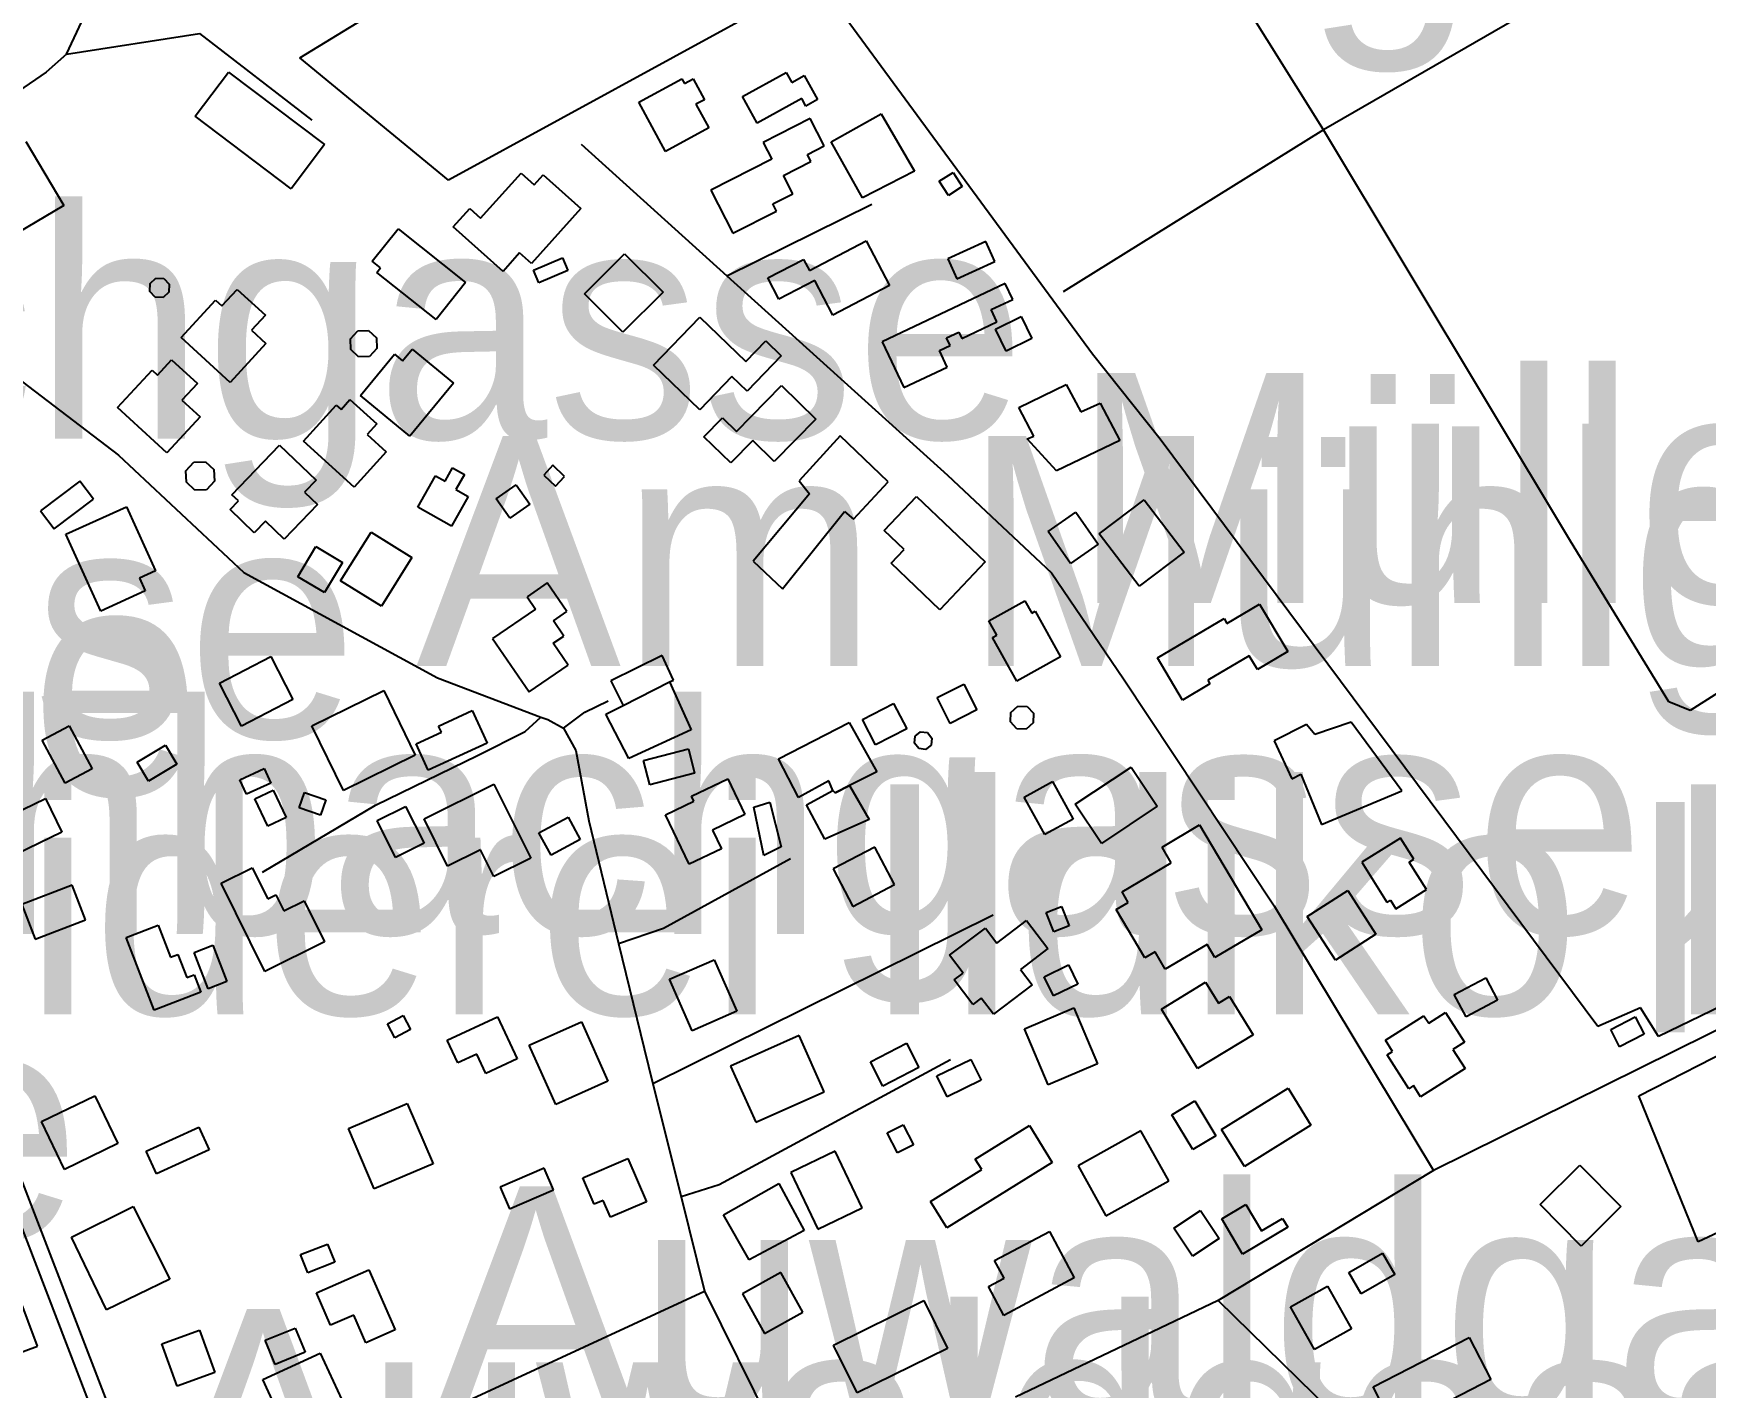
# Model space of a CAD drawing. Extents: x -3657 to 4700, y -7332 to 8131.
# Drawn here: x 1614.1 to 1929.6, y 3339.5 to 3594.9 of the extents above; entities that cross this region are included whole.
import ezdxf

# ---------------------------------------------------------------- set-up
doc = ezdxf.new("R2010")
doc.units = 0
for name, color, linetype in [('OSM_BUILDING_APARTMENTS', 9, 'CONTINUOUS'), ('OSM_BUILDING_BUNGALOW', 9, 'CONTINUOUS'), ('OSM_BUILDING_DETACHED', 9, 'CONTINUOUS'), ('OSM_BUILDING_GARAGE', 9, 'CONTINUOUS'), ('OSM_BUILDING_HOUSE', 9, 'CONTINUOUS'), ('OSM_BUILDING_RESIDENTIAL', 9, 'CONTINUOUS'), ('OSM_BUILDING_SERVICE', 9, 'CONTINUOUS'), ('OSM_BUILDING_YES', 9, 'CONTINUOUS'), ('OSM_HIGHWAY_CYCLEWAY', 8, 'CONTINUOUS'), ('OSM_HIGHWAY_RESIDENTIAL', 8, 'CONTINUOUS'), ('OSM_HIGHWAY_SERVICE', 8, 'CONTINUOUS'), ('OSM_HIGHWAY_TRACK', 8, 'CONTINUOUS'), ('OSM_LABELS', 8, 'CONTINUOUS'), ('OSM_LANDUSE_CONSTRUCTION', 3, 'CONTINUOUS'), ('OSM_LANDUSE_FARMLAND', 3, 'CONTINUOUS'), ('OSM_LEISURE_GARDEN', 3, 'CONTINUOUS'), ('OSM_LEISURE_SWIMMING_POOL', 3, 'CONTINUOUS')]:
    doc.layers.add(name, color=color, linetype=linetype)

msp = doc.modelspace()

# ---------------------------------------------------------------- linework, layer by layer
at = {"layer": 'OSM_BUILDING_APARTMENTS'}
for p, q in [((1725.30819, 3468.119057), (1734.090996, 3472.555735)), ((1734.090996, 3472.555735), (1738.186605, 3463.537826)), ((1722.084794, 3466.495611), (1725.30819, 3468.119057)), ((1726.392768, 3458.144872), (1722.084794, 3466.495611)), ((1738.186605, 3463.537826), (1726.392768, 3458.144872))]:
    msp.add_line(p, q, dxfattribs=at)
at = {"layer": 'OSM_BUILDING_BUNGALOW'}
for p, q in [((1621.24938, 3367.810114), (1632.868775, 3373.614489)), ((1632.868775, 3373.614489), (1639.816142, 3359.926394)), ((1627.885784, 3354.122018), (1621.24938, 3367.810114)), ((1639.816142, 3359.926394), (1627.885784, 3354.122018))]:
    msp.add_line(p, q, dxfattribs=at)
at = {"layer": 'OSM_BUILDING_DETACHED'}
for p, q in [((1698.451612, 3560.043903), (1706.104334, 3568.572554)), ((1706.104334, 3568.572554), (1708.561699, 3566.370894)), ((1708.561699, 3566.370894), (1710.237865, 3568.238969)), ((1710.237865, 3568.238969), (1717.374843, 3561.845261)), ((1693.286594, 3558.420457), (1696.396223, 3561.878619)), ((1696.396223, 3561.878619), (1698.451612, 3560.043903)), ((1717.374843, 3561.845261), (1708.061125, 3551.470774)), ((1702.668573, 3550.003001), (1693.286594, 3558.420457)), ((1705.800955, 3553.494522), (1702.668573, 3550.003001)), ((1708.061125, 3551.470774), (1705.800955, 3553.494522)), ((1718.034692, 3545.755355), (1725.611569, 3553.327729)), ((1725.611569, 3553.327729), (1732.854729, 3546.100059)), ((1732.854729, 3546.100059), (1725.270268, 3538.516565)), ((1797.421249, 3547.701266), (1774.182459, 3536.737446)), ((1798.824374, 3544.732362), (1797.421249, 3547.701266)), ((1725.270268, 3538.516565), (1718.034692, 3545.755355)), ((1794.751518, 3542.819809), (1798.824374, 3544.732362)), ((1795.85885, 3540.473596), (1794.751518, 3542.819809)), ((1731.08755, 3532.300769), (1739.832434, 3541.352036)), ((1739.832434, 3541.352036), (1748.486304, 3533.012416)), ((1789.222446, 3537.337899), (1795.85885, 3540.473596)), ((1748.486304, 3533.012416), (1752.233028, 3536.893119)), ((1752.233028, 3536.893119), (1755.137877, 3534.091007)), ((1774.182459, 3536.737446), (1778.278068, 3528.086481)), ((1786.340351, 3537.471333), (1788.646027, 3538.561043)), ((1787.030537, 3536.014679), (1786.340351, 3537.471333)), ((1788.646027, 3538.561043), (1789.222446, 3537.337899)), ((1755.137877, 3534.091007), (1748.713838, 3527.441551)), ((1785.01307, 3535.058403), (1787.030537, 3536.014679)), ((1786.484455, 3531.956065), (1785.01307, 3535.058403)), ((1739.779342, 3523.916671), (1731.08755, 3532.300769)), ((1745.846911, 3530.210304), (1739.779342, 3523.916671)), ((1748.713838, 3527.441551), (1745.846911, 3530.210304)), ((1778.278068, 3528.086481), (1786.484455, 3531.956065)), ((1746.719125, 3519.802459), (1755.183383, 3528.464544)), ((1755.183383, 3528.464544), (1761.675682, 3522.137553)), ((1740.575711, 3518.823944), (1744.056979, 3522.393301)), ((1744.056979, 3522.393301), (1746.719125, 3519.802459)), ((1761.675682, 3522.137553), (1753.856103, 3514.131518)), ((1745.642131, 3513.886889), (1740.575711, 3518.823944)), ((1749.775662, 3518.112296), (1745.642131, 3513.886889)), ((1753.856103, 3514.131518), (1749.775662, 3518.112296)), ((1766.302204, 3519.001856), (1758.550884, 3510.495444)), ((1775.327713, 3510.328651), (1766.302204, 3519.001856)), ((1758.550884, 3510.495444), (1760.51526, 3508.026916)), ((1768.774738, 3503.256654), (1775.327713, 3510.328651)), ((1760.51526, 3508.026916), (1749.866676, 3495.339575)), ((1774.599604, 3501.14395), (1780.697511, 3507.537659)), ((1780.697511, 3507.537659), (1793.659356, 3495.195022)), ((1815.146135, 3500.476781), (1823.617978, 3506.937206)), ((1823.617978, 3506.937206), (1831.156933, 3497.063097)), ((1755.403333, 3490.146772), (1767.068234, 3504.702188)), ((1767.068234, 3504.702188), (1768.774738, 3503.256654)), ((1778.369082, 3497.552354), (1774.599604, 3501.14395)), ((1822.692674, 3490.602671), (1815.146135, 3500.476781)), ((1775.888963, 3494.950393), (1778.369082, 3497.552354)), ((1831.156933, 3497.063097), (1822.692674, 3490.602671)), ((1749.866676, 3495.339575), (1755.403333, 3490.146772)), ((1785.08133, 3486.199352), (1775.888963, 3494.950393)), ((1793.659356, 3495.195022), (1785.08133, 3486.199352)), ((1794.341957, 3484.086649), (1801.114881, 3487.856157)), ((1801.114881, 3487.856157), (1802.411824, 3485.532183)), ((1839.234384, 3483.597391), (1845.423305, 3487.255704)), ((1845.423305, 3487.255704), (1850.709674, 3478.293393)), ((1795.843681, 3481.395731), (1794.341957, 3484.086649)), ((1802.411824, 3485.532183), (1803.079257, 3485.899126)), ((1803.079257, 3485.899126), (1807.865052, 3477.325997)), ((1826.128435, 3477.114727), (1838.695887, 3484.520309)), ((1838.695887, 3484.520309), (1839.234384, 3483.597391)), ((1795.032143, 3480.939832), (1795.843681, 3481.395731)), ((1799.620743, 3472.722527), (1795.032143, 3480.939832)), ((1807.865052, 3477.325997), (1799.620743, 3472.722527)), ((1830.84597, 3469.130931), (1826.128435, 3477.114727)), ((1843.451345, 3477.515028), (1835.616596, 3472.900439)), ((1844.99099, 3474.913067), (1843.451345, 3477.515028)), ((1850.709674, 3478.293393), (1844.99099, 3474.913067)), ((1836.041326, 3472.188791), (1830.84597, 3469.130931)), ((1835.616596, 3472.900439), (1836.041326, 3472.188791)), ((1810.63338, 3449.482787), (1821.153028, 3456.510307)), ((1821.153028, 3456.510307), (1826.098097, 3449.104725)), ((1815.570865, 3442.088325), (1810.63338, 3449.482787)), ((1826.098097, 3449.104725), (1815.570865, 3442.088325)), ((1854.410891, 3428.311273), (1862.048444, 3433.248328)), ((1862.048444, 3433.248328), (1867.372736, 3425.008784)), ((1859.735183, 3420.071729), (1854.410891, 3428.311273)), ((1867.372736, 3425.008784), (1859.735183, 3420.071729)), ((1826.886881, 3410.809192), (1835.229789, 3415.913039)), ((1835.229789, 3415.913039), (1837.656816, 3411.9545)), ((1833.720481, 3399.645221), (1826.886881, 3410.809192)), ((1837.656816, 3411.9545), (1839.750128, 3413.244361)), ((1839.750128, 3413.244361), (1844.171869, 3406.02781)), ((1869.177838, 3404.960339), (1876.428583, 3409.574928)), ((1876.428583, 3409.574928), (1877.315965, 3408.173872)), ((1877.315965, 3408.173872), (1880.48627, 3410.19762)), ((1880.48627, 3410.19762), (1884.050966, 3404.615635)), ((1844.171869, 3406.02781), (1833.720481, 3399.645221)), ((1870.512703, 3402.869874), (1869.177838, 3404.960339)), ((1884.050966, 3404.615635), (1881.889395, 3403.236817)), ((1869.473632, 3402.213824), (1870.512703, 3402.869874)), ((1873.546487, 3395.831235), (1869.473632, 3402.213824)), ((1881.889395, 3403.236817), (1884.179902, 3399.656341)), ((1884.179902, 3399.656341), (1875.791488, 3394.318984)), ((1838.218066, 3388.114307), (1850.77035, 3395.931311)), ((1850.77035, 3395.931311), (1855.108662, 3388.970508)), ((1874.456623, 3396.409449), (1873.546487, 3395.831235)), ((1875.791488, 3394.318984), (1874.456623, 3396.409449)), ((1855.108662, 3388.970508), (1842.556378, 3381.153505)), ((1842.556378, 3381.153505), (1838.218066, 3388.114307)), ((1898.317338, 3373.981432), (1905.83354, 3381.431492)), ((1905.83354, 3381.431492), (1913.592443, 3373.60337)), ((1744.261759, 3372.035521), (1754.728316, 3377.951091)), ((1754.728316, 3377.951091), (1759.468604, 3369.066617)), ((1906.083827, 3366.153309), (1898.317338, 3373.981432)), ((1913.592443, 3373.60337), (1906.083827, 3366.153309)), ((1749.100645, 3363.540229), (1744.261759, 3372.035521)), ((1759.468604, 3369.066617), (1749.100645, 3363.540229)), ((1795.418951, 3363.406795), (1805.756572, 3368.922063)), ((1805.756572, 3368.922063), (1810.443769, 3360.148783)), ((1797.201299, 3360.070947), (1795.418951, 3363.406795)), ((1794.258528, 3358.491979), (1797.201299, 3360.070947)), ((1810.443769, 3360.148783), (1797.163377, 3353.065667)), ((1797.163377, 3353.065667), (1794.258528, 3358.491979)), ((1851.270924, 3354.677993), (1858.225876, 3358.580935)), ((1858.225876, 3358.580935), (1862.753799, 3350.508183)), ((1765.035599, 3347.472562), (1782.093052, 3355.867779)), ((1782.093052, 3355.867779), (1786.529962, 3346.84987)), ((1855.798848, 3346.616361), (1851.270924, 3354.677993)), ((1862.753799, 3350.508183), (1855.798848, 3346.616361)), ((1769.472509, 3338.465773), (1765.035599, 3347.472562)), ((1866.811486, 3339.588841), (1884.968686, 3348.906976)), ((1884.968686, 3348.906976), (1889.049127, 3340.967659)), ((1786.529962, 3346.84987), (1769.472509, 3338.465773)), ((1889.049127, 3340.967659), (1870.891926, 3331.649524)), ((1870.891926, 3331.649524), (1866.811486, 3339.588841))]:
    msp.add_line(p, q, dxfattribs=at)
at = {"layer": 'OSM_BUILDING_GARAGE'}
for p, q in [((1805.4987, 3500.921561), (1810.739563, 3504.579874)), ((1810.739563, 3504.579874), (1814.956523, 3498.53087)), ((1809.715661, 3494.883676), (1805.4987, 3500.921561)), ((1814.956523, 3498.53087), (1809.715661, 3494.883676)), ((1732.695455, 3477.548387), (1723.002514, 3472.778125)), ((1734.864611, 3472.922678), (1732.695455, 3477.548387)), ((1723.002514, 3472.778125), (1725.30819, 3468.119057)), ((1725.30819, 3468.119057), (1734.090996, 3472.555735)), ((1734.090996, 3472.555735), (1734.864611, 3472.922678)), ((1759.95401, 3449.404951), (1764.921832, 3452.118107)), ((1764.921832, 3452.118107), (1765.323808, 3451.651089)), ((1765.323808, 3451.651089), (1768.039045, 3453.007667)), ((1768.039045, 3453.007667), (1771.725094, 3446.591719)), ((1750.010781, 3448.949052), (1752.98389, 3449.87197)), ((1751.853805, 3439.842187), (1750.010781, 3448.949052)), ((1752.98389, 3449.87197), (1755.130292, 3441.476753)), ((1763.359433, 3442.877809), (1759.95401, 3449.404951)), ((1771.725094, 3446.591719), (1763.359433, 3442.877809)), ((1755.130292, 3441.476753), (1751.853805, 3439.842187)), ((1635.356478, 3384.055693), (1645.276954, 3388.559087)), ((1645.276954, 3388.559087), (1647.210991, 3384.289202)), ((1637.290516, 3379.796927), (1635.356478, 3384.055693)), ((1647.210991, 3384.289202), (1637.290516, 3379.796927)), ((1638.28408, 3347.683832), (1645.398305, 3350.274674)), ((1641.17376, 3339.733395), (1638.28408, 3347.683832)), ((1645.398305, 3350.274674), (1648.295569, 3342.324237)), ((1648.295569, 3342.324237), (1641.17376, 3339.733395))]:
    msp.add_line(p, q, dxfattribs=at)
at = {"layer": 'OSM_BUILDING_HOUSE'}
for p, q in [((1760.644196, 3578.835846), (1751.755207, 3574.321332)), ((1763.260835, 3573.69864), (1760.644196, 3578.835846)), ((1764.603284, 3574.443646), (1774.03077, 3579.736525)), ((1774.03077, 3579.736525), (1780.295535, 3568.939497)), ((1612.618263, 3574.499243), (1619.777995, 3562.467952)), ((1770.51158, 3563.880128), (1764.603284, 3574.443646)), ((1751.755207, 3574.321332), (1753.355528, 3571.174515)), ((1760.098114, 3572.086314), (1763.260835, 3573.69864)), ((1760.773131, 3570.763094), (1760.098114, 3572.086314)), ((1753.355528, 3571.174515), (1741.880238, 3565.336782)), ((1755.592944, 3568.127774), (1760.773131, 3570.763094)), ((1757.367708, 3564.647373), (1755.592944, 3568.127774)), ((1780.295535, 3568.939497), (1770.51158, 3563.880128)), ((1741.880238, 3565.336782), (1746.01377, 3557.197313)), ((1619.777995, 3562.467952), (1610.980019, 3557.241791)), ((1753.598231, 3562.73482), (1757.367708, 3564.647373)), ((1754.273248, 3561.400481), (1753.598231, 3562.73482)), ((1746.01377, 3557.197313), (1754.273248, 3561.400481)), ((1854.281956, 3464.538581), (1848.16888, 3461.436242)), ((1855.829186, 3462.626028), (1854.281956, 3464.538581)), ((1862.685539, 3464.98336), (1855.829186, 3462.626028)), ((1872.24196, 3451.995793), (1862.685539, 3464.98336)), ((1848.16888, 3461.436242), (1851.483289, 3454.297528)), ((1851.483289, 3454.297528), (1853.189793, 3455.164848)), ((1853.189793, 3455.164848), (1857.118544, 3445.657682)), ((1857.118544, 3445.657682), (1872.24196, 3451.995793)), ((1615.62171, 3389.626558), (1625.68629, 3394.463538)), ((1625.68629, 3394.463538), (1630.024602, 3385.467868)), ((1619.960022, 3380.619769), (1615.62171, 3389.626558)), ((1630.024602, 3385.467868), (1619.960022, 3380.619769)), ((1717.70856, 3378.996323), (1726.203157, 3382.665756)), ((1726.203157, 3382.665756), (1729.729931, 3374.515168)), ((1719.854962, 3374.048149), (1717.70856, 3378.996323)), ((1721.546297, 3374.770916), (1719.854962, 3374.048149)), ((1722.926669, 3371.579622), (1721.546297, 3374.770916)), ((1729.729931, 3374.515168), (1722.926669, 3371.579622)), ((1614.817757, 3347.250172), (1611.32132, 3356.72398)), ((1604.457383, 3343.436186), (1614.817757, 3347.250172))]:
    msp.add_line(p, q, dxfattribs=at)
at = {"layer": 'OSM_BUILDING_RESIDENTIAL'}
for p, q in [((1799.999966, 3524.305854), (1808.942046, 3528.686934)), ((1808.942046, 3528.686934), (1811.710374, 3523.494131)), ((1802.821385, 3518.946258), (1799.999966, 3524.305854)), ((1811.710374, 3523.494131), (1815.343331, 3525.173174)), ((1815.343331, 3525.173174), (1819.029379, 3518.123416)), ((1801.569949, 3518.401403), (1802.821385, 3518.946258)), ((1807.099021, 3512.385757), (1801.569949, 3518.401403)), ((1819.029379, 3518.123416), (1807.099021, 3512.385757))]:
    msp.add_line(p, q, dxfattribs=at)
at = {"layer": 'OSM_BUILDING_SERVICE'}
for p, q in [((1911.650821, 3407.017445), (1916.262174, 3409.385897)), ((1916.262174, 3409.385897), (1917.93834, 3406.116766)), ((1913.326987, 3403.748314), (1911.650821, 3407.017445)), ((1917.93834, 3406.116766), (1913.326987, 3403.748314))]:
    msp.add_line(p, q, dxfattribs=at)
at = {"layer": 'OSM_BUILDING_YES'}
for p, q in [((1644.55643, 3579.291745), (1650.851533, 3587.620245)), ((1650.851533, 3587.620245), (1669.001149, 3573.932149)), ((1747.841625, 3582.983416), (1756.093519, 3587.531289)), ((1756.093519, 3587.531289), (1757.140174, 3585.629856)), ((1728.304052, 3581.960423), (1736.404257, 3586.352623)), ((1736.404257, 3586.352623), (1736.897247, 3585.440824)), ((1736.897247, 3585.440824), (1738.527906, 3586.319264)), ((1738.527906, 3586.319264), (1740.651555, 3582.405203)), ((1757.140174, 3585.629856), (1759.514111, 3586.941956)), ((1759.514111, 3586.941956), (1762.016983, 3582.416322)), ((1733.355304, 3572.653408), (1728.304052, 3581.960423)), ((1740.651555, 3582.405203), (1739.058819, 3581.537882)), ((1739.058819, 3581.537882), (1741.485846, 3577.067846)), ((1750.617538, 3577.957406), (1747.841625, 3582.983416)), ((1759.043874, 3582.605354), (1750.617538, 3577.957406)), ((1759.809905, 3581.204298), (1759.043874, 3582.605354)), ((1762.016983, 3582.416322), (1759.809905, 3581.204298)), ((1662.71363, 3565.603649), (1644.55643, 3579.291745)), ((1741.485846, 3577.067846), (1733.355304, 3572.653408)), ((1669.001149, 3573.932149), (1662.71363, 3565.603649)), ((1784.982732, 3567.015825), (1787.591787, 3568.694868)), ((1787.591787, 3568.694868), (1789.31346, 3566.03731)), ((1786.704405, 3564.347147), (1784.982732, 3567.015825)), ((1789.31346, 3566.03731), (1786.704405, 3564.347147)), ((1678.003905, 3551.926673), (1682.865544, 3558.031275)), ((1682.865544, 3558.031275), (1695.607439, 3547.901417)), ((1760.469753, 3550.192033), (1771.194181, 3555.785137)), ((1771.194181, 3555.785137), (1775.608338, 3547.323203)), ((1793.780707, 3555.640584), (1786.567885, 3552.404812)), ((1795.479627, 3551.871076), (1793.780707, 3555.640584)), ((1752.62742, 3548.768737), (1759.385175, 3552.282497)), ((1759.385175, 3552.282497), (1760.469753, 3550.192033)), ((1786.567885, 3552.404812), (1788.266804, 3548.635304)), ((1679.566304, 3550.68129), (1678.003905, 3551.926673)), ((1678.860949, 3549.791731), (1679.566304, 3550.68129)), ((1690.040445, 3540.907256), (1678.860949, 3549.791731)), ((1788.266804, 3548.635304), (1795.479627, 3551.871076)), ((1649.630435, 3543.486978), (1652.51253, 3546.622675)), ((1652.51253, 3546.622675), (1657.836822, 3541.741218)), ((1695.607439, 3547.901417), (1690.040445, 3540.907256)), ((1754.728316, 3544.754601), (1752.62742, 3548.768737)), ((1761.470902, 3548.26836), (1754.728316, 3544.754601)), ((1764.883909, 3541.730099), (1761.470902, 3548.26836)), ((1775.608338, 3547.323203), (1764.883909, 3541.730099)), ((1641.932206, 3537.53805), (1648.416921, 3544.598928)), ((1648.416921, 3544.598928), (1649.630435, 3543.486978)), ((1657.836822, 3541.741218), (1655.227767, 3538.905747)), ((1795.555471, 3539.139257), (1800.409527, 3541.518828)), ((1800.409527, 3541.518828), (1802.457331, 3537.349018)), ((1651.185249, 3529.042757), (1641.932206, 3537.53805)), ((1655.227767, 3538.905747), (1657.950589, 3536.403862)), ((1797.603276, 3534.969447), (1795.555471, 3539.139257)), ((1802.457331, 3537.349018), (1797.603276, 3534.969447)), ((1637.480127, 3530.466053), (1640.142273, 3533.357121)), ((1640.142273, 3533.357121), (1644.996329, 3528.875965)), ((1657.950589, 3536.403862), (1651.185249, 3529.042757)), ((1675.751319, 3526.618708), (1682.167774, 3534.413472)), ((1682.167774, 3534.413472), (1683.715004, 3533.134731)), ((1683.715004, 3533.134731), (1685.535275, 3535.34751)), ((1685.535275, 3535.34751), (1693.34727, 3528.909324)), ((1629.918419, 3524.328093), (1636.456225, 3531.40009)), ((1636.456225, 3531.40009), (1637.480127, 3530.466053)), ((1644.996329, 3528.875965), (1642.083895, 3525.718029)), ((1693.34727, 3528.909324), (1685.110545, 3518.9129)), ((1639.216969, 3515.754964), (1629.918419, 3524.328093)), ((1642.083895, 3525.718029), (1645.504488, 3522.560093)), ((1665.019307, 3517.967743), (1671.193058, 3524.806231)), ((1671.193058, 3524.806231), (1672.103194, 3523.983388)), ((1672.103194, 3523.983388), (1673.786944, 3525.851463)), ((1673.786944, 3525.851463), (1678.876118, 3521.259113)), ((1685.110545, 3518.9129), (1675.751319, 3526.618708)), ((1645.504488, 3522.560093), (1639.216969, 3515.754964)), ((1678.876118, 3521.259113), (1677.048262, 3519.235365)), ((1674.61365, 3509.316777), (1665.019307, 3517.967743)), ((1677.048262, 3519.235365), (1680.643297, 3515.988473)), ((1651.534134, 3507.871243), (1660.514137, 3517.244976)), ((1660.514137, 3517.244976), (1667.415996, 3510.639997)), ((1680.643297, 3515.988473), (1674.61365, 3509.316777)), ((1686.566761, 3505.52503), (1689.949431, 3511.473959)), ((1689.949431, 3511.473959), (1691.724195, 3510.462085)), ((1691.724195, 3510.462085), (1693.142489, 3512.952852)), ((1693.142489, 3512.952852), (1695.38749, 3511.67411)), ((1695.38749, 3511.67411), (1693.779584, 3508.849759)), ((1712.058136, 3513.43099), (1710.344048, 3511.596273)), ((1710.344048, 3511.596273), (1712.551126, 3509.528048)), ((1714.272799, 3511.351645), (1712.058136, 3513.43099)), ((1712.551126, 3509.528048), (1714.272799, 3511.351645)), ((1622.826948, 3510.439846), (1615.40176, 3504.86898)), ((1625.405665, 3507.015042), (1622.826948, 3510.439846)), ((1667.415996, 3510.639997), (1665.231672, 3508.371621)), ((1665.231672, 3508.371621), (1667.651115, 3506.058766)), ((1693.779584, 3508.849759), (1696.115598, 3507.526539)), ((1701.364046, 3507.081759), (1705.141107, 3509.750438)), ((1705.141107, 3509.750438), (1707.71224, 3506.125483)), ((1617.988062, 3501.444177), (1625.405665, 3507.015042)), ((1620.210309, 3500.432303), (1631.655261, 3505.591747)), ((1631.655261, 3505.591747), (1637.108489, 3493.527098)), ((1651.162496, 3505.069131), (1652.747648, 3506.714816)), ((1655.720757, 3500.699171), (1651.162496, 3505.069131)), ((1652.747648, 3506.714816), (1651.534134, 3507.871243)), ((1667.651115, 3506.058766), (1661.371181, 3499.509385)), ((1692.92254, 3501.922315), (1686.566761, 3505.52503)), ((1696.115598, 3507.526539), (1692.92254, 3501.922315)), ((1703.935178, 3503.456805), (1701.364046, 3507.081759)), ((1707.71224, 3506.125483), (1703.935178, 3503.456805)), ((1615.40176, 3504.86898), (1617.988062, 3501.444177)), ((1657.829237, 3502.90083), (1655.720757, 3500.699171)), ((1661.371181, 3499.509385), (1657.829237, 3502.90083)), ((1626.763284, 3485.932484), (1620.210309, 3500.432303)), ((1672.034933, 3491.647904), (1677.761202, 3500.843724)), ((1677.761202, 3500.843724), (1685.489768, 3496.028984)), ((1663.980235, 3492.404029), (1667.378074, 3498.108329)), ((1667.378074, 3498.108329), (1672.398988, 3495.128305)), ((1685.489768, 3496.028984), (1679.7635, 3486.844283)), ((1637.108489, 3493.527098), (1634.06712, 3492.148281)), ((1669.001149, 3489.412886), (1663.980235, 3492.404029)), ((1672.398988, 3495.128305), (1669.001149, 3489.412886)), ((1635.159282, 3489.724231), (1626.763284, 3485.932484)), ((1634.06712, 3492.148281), (1635.159282, 3489.724231)), ((1679.7635, 3486.844283), (1672.034933, 3491.647904)), ((1711.019065, 3491.236482), (1707.226834, 3488.634521)), ((1714.727866, 3485.832409), (1711.019065, 3491.236482)), ((1708.811987, 3486.321667), (1700.711782, 3480.76192)), ((1707.226834, 3488.634521), (1708.811987, 3486.321667)), ((1712.171903, 3484.075529), (1714.727866, 3485.832409)), ((1714.128694, 3481.228939), (1712.171903, 3484.075529)), ((1700.711782, 3480.76192), (1707.606057, 3470.709899)), ((1712.141565, 3479.872361), (1714.128694, 3481.228939)), ((1714.962985, 3475.758149), (1712.141565, 3479.872361)), ((1649.160198, 3472.322225), (1658.85314, 3477.348236)), ((1658.85314, 3477.348236), (1663.039762, 3469.264365)), ((1707.606057, 3470.709899), (1714.962985, 3475.758149)), ((1653.346821, 3464.249474), (1649.160198, 3472.322225)), ((1666.58929, 3464.316191), (1680.165476, 3470.943408)), ((1680.165476, 3470.943408), (1686.119278, 3458.745325)), ((1784.550418, 3469.609069), (1789.609254, 3472.155433)), ((1789.609254, 3472.155433), (1792.066619, 3467.273976)), ((1663.039762, 3469.264365), (1653.346821, 3464.249474)), ((1690.52585, 3464.249474), (1696.828538, 3467.151661)), ((1696.828538, 3467.151661), (1699.649957, 3461.04706)), ((1770.503995, 3465.505976), (1776.366784, 3468.519359)), ((1776.366784, 3468.519359), (1778.831734, 3463.737977)), ((1787.007783, 3464.727612), (1784.550418, 3469.609069)), ((1792.066619, 3467.273976), (1787.007783, 3464.727612)), ((1615.712723, 3461.569676), (1620.832235, 3464.293952)), ((1620.832235, 3464.293952), (1625.155378, 3456.154483)), ((1672.543092, 3452.118107), (1666.58929, 3464.316191)), ((1691.056763, 3463.093046), (1690.52585, 3464.249474)), ((1754.66764, 3458.067036), (1768.001123, 3464.894404)), ((1768.001123, 3464.894404), (1773.173726, 3455.609628)), ((1772.968945, 3460.713475), (1770.503995, 3465.505976)), ((1620.035866, 3453.441327), (1615.712723, 3461.569676)), ((1686.270967, 3460.891387), (1691.056763, 3463.093046)), ((1688.55389, 3455.932093), (1686.270967, 3460.891387)), ((1699.649957, 3461.04706), (1688.55389, 3455.932093)), ((1778.831734, 3463.737977), (1772.968945, 3460.713475)), ((1633.627221, 3457.455464), (1638.99702, 3460.646758)), ((1638.99702, 3460.646758), (1641.143422, 3457.044042)), ((1686.119278, 3458.745325), (1672.543092, 3452.118107)), ((1729.161096, 3457.722332), (1737.63294, 3459.923991)), ((1730.344272, 3453.185579), (1729.161096, 3457.722332)), ((1737.63294, 3459.923991), (1738.808531, 3455.387238)), ((1758.414364, 3450.761529), (1754.66764, 3458.067036)), ((1625.155378, 3456.154483), (1620.035866, 3453.441327)), ((1635.773624, 3453.852748), (1633.627221, 3457.455464)), ((1641.143422, 3457.044042), (1635.773624, 3453.852748)), ((1652.990351, 3454.119616), (1657.609288, 3456.232319)), ((1657.609288, 3456.232319), (1658.860724, 3453.496924)), ((1738.808531, 3455.387238), (1730.344272, 3453.185579)), ((1773.173726, 3455.609628), (1768.039045, 3453.007667)), ((1654.241787, 3451.384221), (1652.990351, 3454.119616)), ((1658.860724, 3453.496924), (1654.241787, 3451.384221)), ((1664.222938, 3448.826737), (1665.239256, 3451.706686)), ((1665.239256, 3451.706686), (1669.213514, 3450.316749)), ((1687.765106, 3446.725153), (1700.9469, 3453.307893)), ((1700.9469, 3453.307893), (1707.932189, 3439.319571)), ((1738.224528, 3451.006158), (1745.088465, 3454.286408)), ((1745.088465, 3454.286408), (1748.319446, 3447.536876)), ((1764.140632, 3453.930585), (1758.414364, 3450.761529)), ((1764.921832, 3452.118107), (1764.140632, 3453.930585)), ((1765.323808, 3451.651089), (1764.921832, 3452.118107)), ((1768.039045, 3453.007667), (1765.323808, 3451.651089)), ((1800.99353, 3450.861605), (1806.340575, 3453.786031)), ((1806.340575, 3453.786031), (1810.22382, 3446.702914)), ((1607.80213, 3446.402688), (1616.364987, 3450.572498)), ((1616.364987, 3450.572498), (1619.459447, 3444.245506)), ((1668.20478, 3447.436801), (1664.222938, 3448.826737)), ((1669.213514, 3450.316749), (1668.20478, 3447.436801)), ((1678.921624, 3446.402688), (1684.291423, 3449.093605)), ((1684.291423, 3449.093605), (1687.772691, 3442.155042)), ((1733.324966, 3447.492398), (1738.679595, 3450.049882)), ((1738.679595, 3450.049882), (1738.224528, 3451.006158)), ((1804.876774, 3443.778488), (1800.99353, 3450.861605)), ((1682.402892, 3439.453005), (1678.921624, 3446.402688)), ((1692.22477, 3437.796201), (1687.765106, 3446.725153)), ((1709.456666, 3444.112072), (1714.940231, 3447.058738)), ((1714.940231, 3447.058738), (1717.21557, 3442.822211)), ((1737.777045, 3438.196502), (1733.324966, 3447.492398)), ((1748.319446, 3447.536876), (1742.198786, 3444.61245)), ((1810.22382, 3446.702914), (1804.876774, 3443.778488)), ((1827.008233, 3441.410036), (1834.076951, 3445.602085)), ((1834.076951, 3445.602085), (1845.825281, 3425.798268)), ((1619.459447, 3444.245506), (1610.89659, 3440.064577)), ((1687.772691, 3442.155042), (1682.402892, 3439.453005)), ((1711.739589, 3439.875546), (1709.456666, 3444.112072)), ((1717.21557, 3442.822211), (1711.739589, 3439.875546)), ((1742.198786, 3444.61245), (1743.874951, 3441.109809)), ((1871.991673, 3443.111318), (1864.703006, 3438.541207)), ((1874.494545, 3439.13054), (1871.991673, 3443.111318)), ((1698.421275, 3440.88742), (1692.22477, 3437.796201)), ((1700.9469, 3435.83917), (1698.421275, 3440.88742)), ((1707.932189, 3439.319571), (1700.9469, 3435.83917)), ((1743.874951, 3441.109809), (1737.777045, 3438.196502)), ((1772.840009, 3441.410036), (1764.967339, 3437.284704)), ((1776.541227, 3434.360277), (1772.840009, 3441.410036)), ((1828.752659, 3438.47449), (1827.008233, 3441.410036)), ((1873.629917, 3438.585685), (1874.494545, 3439.13054)), ((1649.463576, 3434.582667), (1655.364287, 3437.518213)), ((1655.364287, 3437.518213), (1658.269136, 3431.68048)), ((1764.967339, 3437.284704), (1768.668556, 3430.234946)), ((1819.469278, 3432.970341), (1828.752659, 3438.47449)), ((1864.703006, 3438.541207), (1869.435709, 3431.01331)), ((1876.898819, 3433.381762), (1873.629917, 3438.585685)), ((1621.393485, 3434.215724), (1611.874986, 3430.557411)), ((1623.888773, 3427.72194), (1621.393485, 3434.215724)), ((1657.723055, 3417.959026), (1649.463576, 3434.582667)), ((1658.269136, 3431.68048), (1659.786028, 3432.425486)), ((1659.786028, 3432.425486), (1661.295336, 3429.378745)), ((1768.668556, 3430.234946), (1776.541227, 3434.360277)), ((1820.644869, 3430.991071), (1819.469278, 3432.970341)), ((1871.142213, 3429.767927), (1876.898819, 3433.381762)), ((1611.874986, 3430.557411), (1614.370274, 3424.063627)), ((1661.295336, 3429.378745), (1665.140658, 3431.291297)), ((1665.140658, 3431.291297), (1668.98598, 3423.552131)), ((1805.119477, 3429.078518), (1808.024326, 3430.234946)), ((1808.024326, 3430.234946), (1809.503296, 3426.565513)), ((1818.354362, 3429.634493), (1820.644869, 3430.991071)), ((1823.784836, 3420.49427), (1818.354362, 3429.634493)), ((1869.435709, 3431.01331), (1870.103142, 3431.424731)), ((1870.103142, 3431.424731), (1871.142213, 3429.767927)), ((1614.370274, 3424.063627), (1623.888773, 3427.72194)), ((1631.556663, 3424.363854), (1637.624232, 3426.698947)), ((1637.624232, 3426.698947), (1639.960246, 3420.627704)), ((1786.924354, 3421.005767), (1793.689694, 3426.131853)), ((1793.689694, 3426.131853), (1795.820927, 3423.318621)), ((1795.820927, 3423.318621), (1801.441013, 3427.577387)), ((1801.441013, 3427.577387), (1805.468362, 3422.262269)), ((1806.598447, 3425.397966), (1805.119477, 3429.078518)), ((1809.503296, 3426.565513), (1806.598447, 3425.397966)), ((1636.850617, 3410.620161), (1631.556663, 3424.363854)), ((1668.98598, 3423.552131), (1657.723055, 3417.959026)), ((1835.517998, 3423.062873), (1827.614989, 3418.370447)), ((1836.996968, 3420.560987), (1835.517998, 3423.062873)), ((1845.825281, 3425.798268), (1836.996968, 3420.560987)), ((1639.960246, 3420.627704), (1641.340618, 3421.16144)), ((1641.340618, 3421.16144), (1643.024369, 3416.802599)), ((1644.374403, 3421.517263), (1647.916346, 3422.89608)), ((1647.036549, 3414.678775), (1644.374403, 3421.517263)), ((1647.916346, 3422.89608), (1650.586077, 3416.068712)), ((1734.083412, 3416.491253), (1742.517333, 3420.171805)), ((1742.517333, 3420.171805), (1746.7798, 3410.431129)), ((1789.487902, 3417.625441), (1786.924354, 3421.005767)), ((1805.468362, 3422.262269), (1800.29576, 3418.337088)), ((1825.688536, 3421.628458), (1823.784836, 3420.49427)), ((1827.614989, 3418.370447), (1825.688536, 3421.628458)), ((1643.024369, 3416.802599), (1644.412325, 3417.325215)), ((1644.412325, 3417.325215), (1645.686515, 3414.022725)), ((1787.796567, 3416.346699), (1789.487902, 3417.625441)), ((1800.29576, 3418.337088), (1802.495253, 3415.44602)), ((1804.763007, 3416.947152), (1809.336438, 3419.18217)), ((1806.522602, 3413.333317), (1804.763007, 3416.947152)), ((1809.336438, 3419.18217), (1811.096033, 3415.568335)), ((1882.147267, 3413.633543), (1888.108653, 3416.747001)), ((1888.108653, 3416.747001), (1890.315732, 3412.532713)), ((1645.686515, 3414.022725), (1636.850617, 3410.620161)), ((1650.586077, 3416.068712), (1647.036549, 3414.678775)), ((1738.345879, 3406.739458), (1734.083412, 3416.491253)), ((1791.293004, 3411.73211), (1787.796567, 3416.346699)), ((1802.495253, 3415.44602), (1795.191417, 3409.908513)), ((1811.096033, 3415.568335), (1806.522602, 3413.333317)), ((1884.354345, 3409.419255), (1882.147267, 3413.633543)), ((1746.7798, 3410.431129), (1738.345879, 3406.739458)), ((1792.893325, 3412.944135), (1791.293004, 3411.73211)), ((1795.191417, 3409.908513), (1792.893325, 3412.944135)), ((1801.031452, 3407.12864), (1810.352755, 3411.087179)), ((1810.352755, 3411.087179), (1814.827588, 3400.534781)), ((1890.315732, 3412.532713), (1884.354345, 3409.419255)), ((1680.848078, 3408.062677), (1683.821186, 3409.663884)), ((1682.266372, 3405.427358), (1680.848078, 3408.062677)), ((1683.821186, 3409.663884), (1685.239481, 3407.028564)), ((1692.156509, 3404.971458), (1701.621917, 3409.385897)), ((1701.621917, 3409.385897), (1705.31555, 3401.479938)), ((1707.628811, 3404.04854), (1717.458273, 3408.429621)), ((1717.458273, 3408.429621), (1722.448848, 3397.276769)), ((1685.239481, 3407.028564), (1682.266372, 3405.427358)), ((1694.143638, 3400.712693), (1692.156509, 3404.971458)), ((1712.619386, 3392.88457), (1707.628811, 3404.04854)), ((1758.512962, 3405.894376), (1745.596624, 3400.11224)), ((1763.268419, 3395.264141), (1758.512962, 3405.894376)), ((1771.99055, 3400.912843), (1778.793812, 3404.404364)), ((1778.793812, 3404.404364), (1781.144995, 3399.834253)), ((1805.506285, 3396.587361), (1801.031452, 3407.12864)), ((1697.731089, 3402.380617), (1694.143638, 3400.712693)), ((1699.430008, 3398.733423), (1697.731089, 3402.380617)), ((1705.31555, 3401.479938), (1699.430008, 3398.733423)), ((1774.334148, 3396.342732), (1771.99055, 3400.912843)), ((1784.52008, 3398.233046), (1790.959288, 3401.368743)), ((1790.959288, 3401.368743), (1792.878156, 3397.454681)), ((1745.596624, 3400.11224), (1750.352082, 3389.493125)), ((1781.144995, 3399.834253), (1774.334148, 3396.342732)), ((1786.438949, 3394.307865), (1784.52008, 3398.233046)), ((1814.827588, 3400.534781), (1805.506285, 3396.587361)), ((1722.448848, 3397.276769), (1712.619386, 3392.88457)), ((1750.352082, 3389.493125), (1763.268419, 3395.264141)), ((1792.878156, 3397.454681), (1786.438949, 3394.307865)), ((1673.49115, 3388.325578), (1684.60997, 3393.073601)), ((1684.60997, 3393.073601), (1689.479195, 3381.676121)), ((1828.851257, 3390.927539), (1833.166815, 3393.5295)), ((1833.166815, 3393.5295), (1837.133488, 3386.935641)), ((1678.360374, 3376.928098), (1673.49115, 3388.325578)), ((1775.160855, 3387.513855), (1778.164301, 3389.037225)), ((1778.164301, 3389.037225), (1780.08317, 3385.234359)), ((1791.778409, 3382.565681), (1801.987094, 3388.881552)), ((1801.987094, 3388.881552), (1806.302653, 3381.909631)), ((1832.825514, 3384.344799), (1828.851257, 3390.927539)), ((1777.072139, 3383.722108), (1775.160855, 3387.513855)), ((1780.08317, 3385.234359), (1777.072139, 3383.722108)), ((1823.011221, 3387.880798), (1811.164293, 3381.275819)), ((1828.267253, 3378.473707), (1823.011221, 3387.880798)), ((1837.133488, 3386.935641), (1832.825514, 3384.344799)), ((1765.354146, 3384.033454), (1756.965732, 3380.030436)), ((1770.450904, 3373.336502), (1765.354146, 3384.033454)), ((1806.302653, 3381.909631), (1786.393442, 3369.589233)), ((1793.014677, 3380.575291), (1791.778409, 3382.565681)), ((1689.479195, 3381.676121), (1678.360374, 3376.928098)), ((1710.419892, 3380.853279), (1702.122492, 3377.283922)), ((1712.179487, 3376.783544), (1710.419892, 3380.853279)), ((1756.965732, 3380.030436), (1762.06249, 3369.344604)), ((1783.306566, 3374.570765), (1793.014677, 3380.575291)), ((1811.164293, 3381.275819), (1816.420324, 3371.868729)), ((1702.122492, 3377.283922), (1703.882087, 3373.203068)), ((1703.882087, 3373.203068), (1712.179487, 3376.783544)), ((1816.420324, 3371.868729), (1828.267253, 3378.473707)), ((1762.06249, 3369.344604), (1770.450904, 3373.336502)), ((1786.393442, 3369.589233), (1783.306566, 3374.570765)), ((1829.253233, 3369.544755), (1834.266562, 3372.858364)), ((1834.266562, 3372.858364), (1837.755414, 3367.576604)), ((1838.255989, 3371.290515), (1842.829419, 3374.014791)), ((1842.829419, 3374.014791), (1845.787359, 3369.033258)), ((1832.742085, 3364.262996), (1829.253233, 3369.544755)), ((1842.215078, 3364.652178), (1838.255989, 3371.290515)), ((1850.732428, 3369.722667), (1842.215078, 3364.652178)), ((1845.787359, 3369.033258), (1849.738863, 3371.379471)), ((1849.738863, 3371.379471), (1850.732428, 3369.722667)), ((1664.488394, 3364.529863), (1669.554815, 3366.520253)), ((1669.554815, 3366.520253), (1670.912433, 3363.084329)), ((1837.755414, 3367.576604), (1832.742085, 3364.262996)), ((1665.838428, 3361.09394), (1664.488394, 3364.529863)), ((1670.912433, 3363.084329), (1665.838428, 3361.09394)), ((1862.24564, 3361.194016), (1868.609003, 3364.83009)), ((1868.609003, 3364.83009), (1870.922264, 3360.793714)), ((1667.461503, 3357.324432), (1677.36681, 3361.649915)), ((1677.36681, 3361.649915), (1682.311879, 3350.330271)), ((1755.054448, 3361.160657), (1747.83404, 3357.135401)), ((1759.218317, 3353.677239), (1755.054448, 3361.160657)), ((1864.566485, 3357.15764), (1862.24564, 3361.194016)), ((1870.922264, 3360.793714), (1864.566485, 3357.15764)), ((1670.123649, 3351.23095), (1667.461503, 3357.324432)), ((1747.83404, 3357.135401), (1752.005494, 3349.663102)), ((1752.005494, 3349.663102), (1759.218317, 3353.677239)), ((1657.798899, 3348.38436), (1663.479661, 3350.686095)), ((1663.479661, 3350.686095), (1665.337854, 3346.104864)), ((1674.499883, 3353.143503), (1670.123649, 3351.23095)), ((1676.782806, 3347.917341), (1674.499883, 3353.143503)), ((1659.657092, 3343.803129), (1657.798899, 3348.38436)), ((1682.311879, 3350.330271), (1676.782806, 3347.917341)), ((1657.343832, 3340.956539), (1668.159274, 3345.960311)), ((1665.337854, 3346.104864), (1659.657092, 3343.803129)), ((1668.159274, 3345.960311), (1673.06642, 3335.363434)), ((1662.250978, 3330.359663), (1657.343832, 3340.956539))]:
    msp.add_line(p, q, dxfattribs=at)
at = {"layer": 'OSM_HIGHWAY_CYCLEWAY'}
msp.add_line((1620.316491, 3591.000571), (1624.677557, 3600.240869), dxfattribs=at)
at = {"layer": 'OSM_HIGHWAY_RESIDENTIAL'}
for p, q in [((1620.316491, 3591.000571), (1616.456001, 3587.575767)), ((1616.456001, 3587.575767), (1603.494156, 3578.724651)), ((1717.405181, 3573.987747), (1744.8761, 3549.191278)), ((1744.8761, 3549.191278), (1786.514793, 3511.596273)), ((1601.992433, 3536.793044), (1630.092862, 3515.332423)), ((1630.092862, 3515.332423), (1653.763966, 3493.226872)), ((1786.514793, 3511.596273), (1806.173717, 3493.149035)), ((1653.763966, 3493.226872), (1690.313485, 3473.345219)), ((1806.173717, 3493.149035), (1819.749903, 3473.133948)), ((1690.313485, 3473.345219), (1709.805551, 3465.950756)), ((1819.749903, 3473.133948), (1848.138542, 3430.35726)), ((1709.805551, 3465.950756), (1711.117663, 3465.450379)), ((1711.117663, 3465.450379), (1714.098356, 3463.838052)), ((1714.098356, 3463.838052), (1716.411617, 3459.634884)), ((1716.411617, 3459.634884), (1718.861398, 3446.380449)), ((1583.713881, 3451.284145), (1638.155145, 3310.311217)), ((1718.861398, 3446.380449), (1724.473899, 3423.251904)), ((1848.138542, 3430.35726), (1878.203347, 3380.39738)), ((1724.473899, 3423.251904), (1729.274863, 3403.448088)), ((1952.402132, 3417.180661), (1878.203347, 3380.39738)), ((1729.274863, 3403.448088), (1730.93586, 3396.776392)), ((1730.93586, 3396.776392), (1736.252568, 3375.426966)), ((1878.203347, 3380.39738), (1837.588556, 3355.890018)), ((1736.252568, 3375.426966), (1740.681893, 3357.635778)), ((1638.155145, 3310.311217), (1740.681893, 3357.635778)), ((1740.681893, 3357.635778), (1759.870581, 3318.862107)), ((1837.588556, 3355.890018), (1799.362871, 3337.665169)), ((1837.588556, 3355.890018), (1889.534532, 3305.085056))]:
    msp.add_line(p, q, dxfattribs=at)
at = {"layer": 'OSM_HIGHWAY_SERVICE'}
for p, q in [((1620.316491, 3591.000571), (1645.413474, 3594.892393)), ((1645.413474, 3594.892393), (1666.58929, 3578.535619)), ((1744.8761, 3549.191278), (1772.271175, 3562.701462)), ((1718.080198, 3466.840316), (1722.532277, 3468.997497)), ((1706.870364, 3463.248719), (1709.805551, 3465.950756)), ((1714.098356, 3463.838052), (1718.080198, 3466.840316)), ((1697.837271, 3458.678608), (1706.870364, 3463.248719)), ((1678.587908, 3449.327115), (1697.837271, 3458.678608)), ((1657.321078, 3436.684251), (1678.587908, 3449.327115)), ((1732.976081, 3426.109614), (1756.889887, 3439.230615)), ((1724.473899, 3423.251904), (1732.976081, 3426.109614)), ((1795.161079, 3428.555902), (1730.93586, 3396.776392)), ((1787.083628, 3401.268667), (1743.427468, 3377.728701)), ((1743.427468, 3377.728701), (1736.252568, 3375.426966))]:
    msp.add_line(p, q, dxfattribs=at)
at = {"layer": 'OSM_HIGHWAY_TRACK'}
for p, q in [((1857.482598, 3576.712023), (1822.495478, 3632.709788)), ((1926.16748, 3616.375253), (1857.482598, 3576.712023)), ((1857.482598, 3576.712023), (1808.358042, 3546.133418)), ((1904.096698, 3499.109083), (1857.482598, 3576.712023)), ((1922.625537, 3468.797346), (1904.096698, 3499.109083)), ((1946.509006, 3479.794524), (1926.645302, 3467.18502)), ((1926.645302, 3467.18502), (1922.625537, 3468.797346))]:
    msp.add_line(p, q, dxfattribs=at)
at = {"layer": 'OSM_LANDUSE_CONSTRUCTION'}
for p, q in [((1916.967529, 3394.519135), (1980.44947, 3427.032532)), ((1928.147025, 3366.953913), (1916.967529, 3394.519135)), ((1989.300537, 3395.586607), (1928.147025, 3366.953913))]:
    msp.add_line(p, q, dxfattribs=at)
at = {"layer": 'OSM_LANDUSE_FARMLAND'}
for p, q in [((1664.321536, 3590.266684), (1685.838653, 3603.454402)), ((1761.903216, 3605.189043), (1692.406797, 3567.227095)), ((1813.856777, 3534.368994), (1761.903216, 3605.189043)), ((1692.406797, 3567.227095), (1664.321536, 3590.266684)), ((1826.636594, 3518.368045), (1813.856777, 3534.368994)), ((1909.246547, 3407.551181), (1826.636594, 3518.368045)), ((1950.126794, 3419.971654), (1920.661161, 3405.671986)), ((1917.248154, 3411.120538), (1909.246547, 3407.551181)), ((1920.661161, 3405.671986), (1917.248154, 3411.120538))]:
    msp.add_line(p, q, dxfattribs=at)
at = {"layer": 'OSM_LEISURE_GARDEN'}
msp.add_line((1636.698928, 3305.062817), (1588.992666, 3429.245311), dxfattribs=at)
at = {"layer": 'OSM_LEISURE_SWIMMING_POOL'}
for p, q in [((1708.417595, 3550.258749), (1713.870822, 3552.571604)), ((1713.870822, 3552.571604), (1714.879556, 3550.192033)), ((1709.426328, 3547.879178), (1708.417595, 3550.258749)), ((1714.879556, 3550.192033), (1709.426328, 3547.879178)), ((1636.03908, 3546.244613), (1636.092171, 3547.734625)), ((1637.055398, 3545.143783), (1636.03908, 3546.244613)), ((1636.092171, 3547.734625), (1637.184333, 3548.746498)), ((1637.184333, 3548.746498), (1638.678472, 3548.690901)), ((1639.641699, 3546.111179), (1638.549536, 3545.088185)), ((1638.678472, 3548.690901), (1639.702375, 3547.601191)), ((1639.702375, 3547.601191), (1639.641699, 3546.111179)), ((1638.549536, 3545.088185), (1637.055398, 3545.143783)), ((1673.862789, 3537.304541), (1675.25833, 3538.794553)), ((1673.938633, 3535.258554), (1673.862789, 3537.304541)), ((1675.25833, 3538.794553), (1677.29855, 3538.861269)), ((1677.29855, 3538.861269), (1678.792689, 3537.471333)), ((1678.792689, 3537.471333), (1678.860949, 3535.436466)), ((1675.432772, 3533.868617), (1673.938633, 3535.258554)), ((1677.472992, 3533.935334), (1675.432772, 3533.868617)), ((1678.860949, 3535.436466), (1677.472992, 3533.935334)), ((1642.849926, 3512.419116), (1644.344065, 3514.020323)), ((1642.933355, 3510.239695), (1642.849926, 3512.419116)), ((1644.344065, 3514.020323), (1646.52839, 3514.109279)), ((1646.52839, 3514.109279), (1648.128711, 3512.619267)), ((1648.128711, 3512.619267), (1648.21214, 3510.428727)), ((1644.541261, 3508.749683), (1642.933355, 3510.239695)), ((1646.725586, 3508.82752), (1644.541261, 3508.749683)), ((1648.21214, 3510.428727), (1646.725586, 3508.82752)), ((1798.475489, 3466.818077), (1799.772432, 3468.018982)), ((1799.772432, 3468.018982), (1801.547196, 3467.952265)), ((1801.547196, 3467.952265), (1802.753125, 3466.662404)), ((1798.414813, 3465.038958), (1798.475489, 3466.818077)), ((1799.620743, 3463.749097), (1798.414813, 3465.038958)), ((1802.692449, 3464.883285), (1801.395506, 3463.68238)), ((1802.753125, 3466.662404), (1802.692449, 3464.883285)), ((1780.272782, 3461.03594), (1780.424471, 3462.34804)), ((1781.091903, 3460.001828), (1780.272782, 3461.03594)), ((1780.424471, 3462.34804), (1781.463542, 3463.170883)), ((1781.463542, 3463.170883), (1782.775654, 3463.01521)), ((1782.775654, 3463.01521), (1783.594776, 3461.981097)), ((1783.594776, 3461.981097), (1783.435502, 3460.668997)), ((1801.395506, 3463.68238), (1799.620743, 3463.749097)), ((1782.404015, 3459.846155), (1781.091903, 3460.001828)), ((1783.435502, 3460.668997), (1782.404015, 3459.846155)), ((1655.826939, 3450.52802), (1659.293038, 3452.162585)), ((1659.293038, 3452.162585), (1661.742819, 3446.969782)), ((1658.276721, 3445.346336), (1655.826939, 3450.52802)), ((1661.742819, 3446.969782), (1658.276721, 3445.346336))]:
    msp.add_line(p, q, dxfattribs=at)

# ---------------------------------------------------------------- texts
at = {"layer": 'OSM_LABELS'}
for s, p in [('Am Mühlgraben', (1624.847519, 3600.631764)), ('Eichbachgasse', (1407.588935, 3518.471982)), ('Müller-Guttenbrunn-Weg', (1810.037993, 3487.452014)), ('Am Mühlgraben', (1686.229792, 3475.566604)), ('Hortgasse', (1410.705584, 3462.019596)), ('Murfelder Straße', (1210.175447, 3451.19691)), ('Eichbachgasse', (1524.393639, 3425.029759)), ('Schneiderei Ildiko Fetcas', (1447.624374, 3409.841796)), ('Kloiberweg', (1915.423332, 3406.477038)), ('Kiesgasse', (1355.102978, 3367.513942)), ('Auwaldgasse', (1689.418519, 3333.973498)), ('Auwaldgasse', (1637.9451, 3310.855117))]:
    msp.add_text(s, height=43.418293, dxfattribs=at).set_placement(p)

doc.saveas('drawing.dxf')
